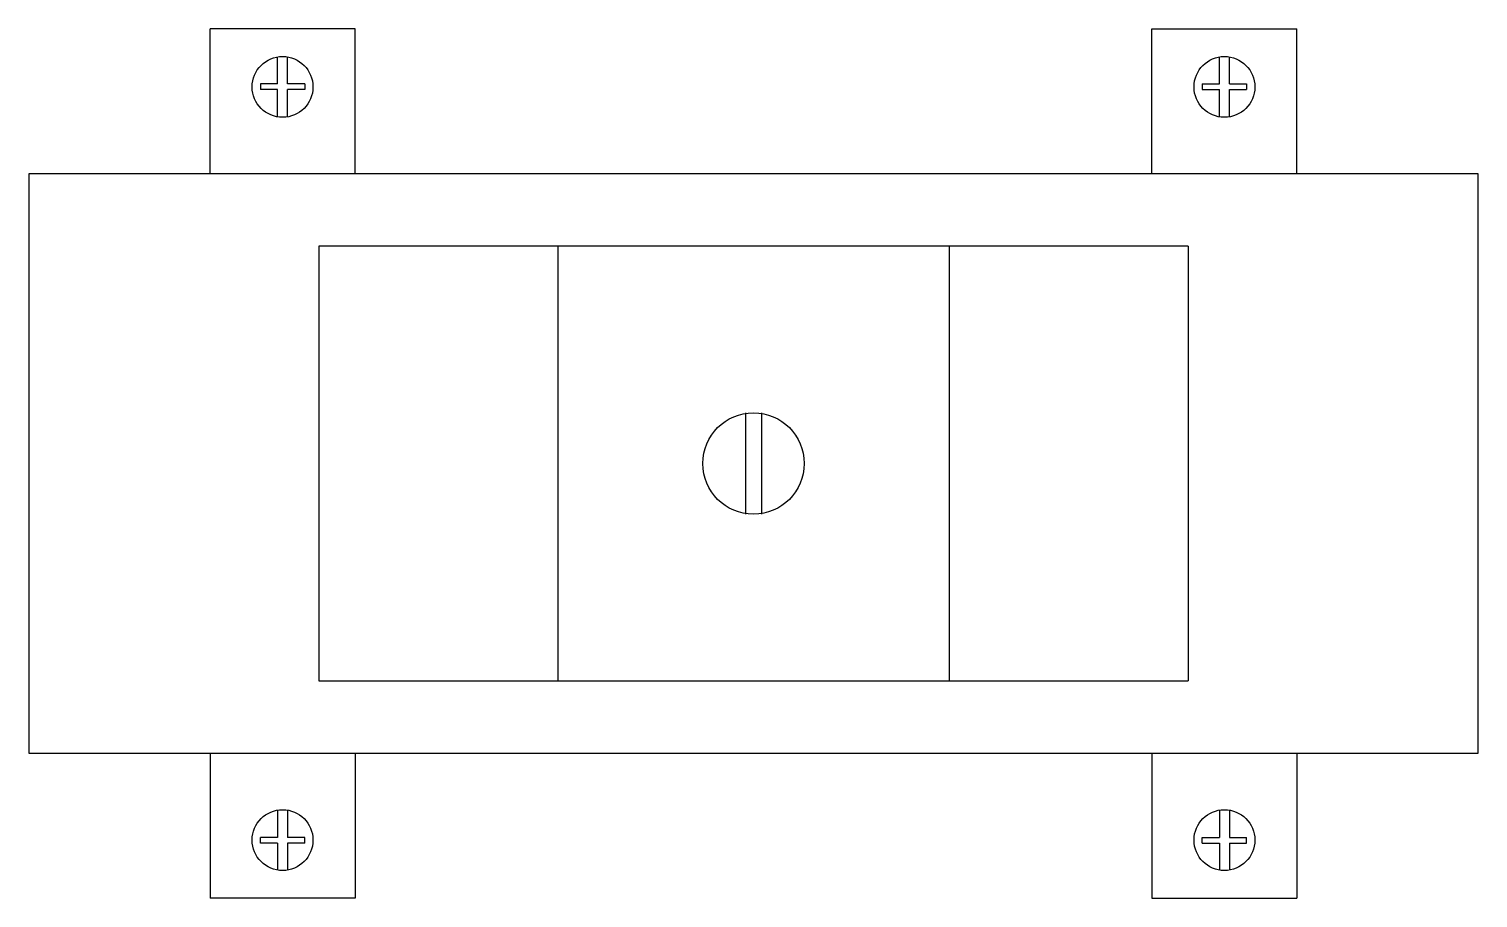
# Model space of a CAD drawing. Header units: millimetres. Extents: x 0 to 100, y 0 to 60.
import ezdxf

# ---------------------------------------------------------------- set-up
doc = ezdxf.new("R2010")
doc.units = ezdxf.units.MM
doc.layers.add('THIET BI DIEN', color=5, linetype='Continuous')

# ---------------------------------------------------------------- blocks, each defined once
blk = doc.blocks.new('CT-600A-VUONG')
at = {"layer": 'THIET BI DIEN', "color": 3, "ltscale": 15}
for p, q in [((-37.5, 0), (-37.5, 10)), ((-27.5, 10), (-37.5, 10)), ((-27.5, 0), (-27.5, 10)), ((27.5, 10), (37.5, 10)), ((27.5, 0), (27.5, 10)), ((37.5, 0), (37.5, 10)), ((-32.84, 6.21), (-32.84, 8.07)), ((-32.16, 6.21), (-32.16, 8.07)), ((32.16, 6.21), (32.16, 8.07)), ((32.84, 6.21), (32.84, 8.07)), ((-32.84, 6.21), (-34.03, 6.21)), ((-34.03, 6.21), (-34.03, 5.81)), ((-30.97, 6.21), (-32.16, 6.21)), ((-30.97, 6.21), (-30.97, 5.81)), ((30.97, 6.21), (30.97, 5.81)), ((30.97, 6.21), (32.16, 6.21)), ((32.84, 6.21), (34.03, 6.21)), ((34.03, 6.21), (34.03, 5.81)), ((-32.84, 5.81), (-34.03, 5.81)), ((-32.84, 3.93), (-32.84, 5.81)), ((-30.97, 5.81), (-32.16, 5.81)), ((-32.16, 3.93), (-32.16, 5.81)), ((30.97, 5.81), (32.16, 5.81)), ((32.16, 3.93), (32.16, 5.81)), ((32.84, 5.81), (34.03, 5.81)), ((32.84, 3.93), (32.84, 5.81)), ((50, 0), (-50, 0)), ((-50, 0), (-50, -40)), ((50, -40), (50, 0)), ((30, -5), (-30, -5)), ((-30, -5), (-30, -35)), ((-13.5, -5), (-13.5, -35)), ((13.5, -5), (13.5, -35)), ((30, -5), (30, -35)), ((-0.56, -16.5), (-0.56, -23.5)), ((0.56, -16.5), (0.56, -23.5)), ((-30, -35), (30, -35)), ((-50, -40), (50, -40)), ((-37.5, -40), (-37.5, -50)), ((-27.5, -40), (-27.5, -50)), ((27.5, -40), (27.5, -50)), ((37.5, -40), (37.5, -50)), ((-32.84, -43.93), (-32.84, -45.81)), ((-32.16, -43.93), (-32.16, -45.81)), ((32.16, -43.93), (32.16, -45.81)), ((32.84, -43.93), (32.84, -45.81)), ((-34.03, -46.21), (-34.03, -45.81)), ((-32.84, -45.81), (-34.03, -45.81)), ((-30.97, -45.81), (-32.16, -45.81)), ((-30.97, -46.21), (-30.97, -45.81)), ((30.97, -45.81), (32.16, -45.81)), ((30.97, -46.21), (30.97, -45.81)), ((32.84, -45.81), (34.03, -45.81)), ((34.03, -46.21), (34.03, -45.81)), ((-32.84, -46.21), (-34.03, -46.21)), ((-32.84, -46.21), (-32.84, -48.07)), ((-32.16, -46.21), (-32.16, -48.07)), ((-30.97, -46.21), (-32.16, -46.21)), ((30.97, -46.21), (32.16, -46.21)), ((32.16, -46.21), (32.16, -48.07)), ((32.84, -46.21), (34.03, -46.21)), ((32.84, -46.21), (32.84, -48.07)), ((-27.5, -50), (-37.5, -50)), ((27.5, -50), (37.5, -50))]:
    blk.add_line(p, q, dxfattribs=at)
for centre, radius in [((-32.5, 6), 2.1), ((32.5, 6), 2.1), ((0, -20), 3.5), ((-32.5, -46), 2.1), ((32.5, -46), 2.1)]:
    blk.add_circle(centre, radius, dxfattribs=at)

msp = doc.modelspace()

# ---------------------------------------------------------------- block references
msp.add_blockref('CT-600A-VUONG', (50, 50))

doc.saveas('drawing.dxf')
